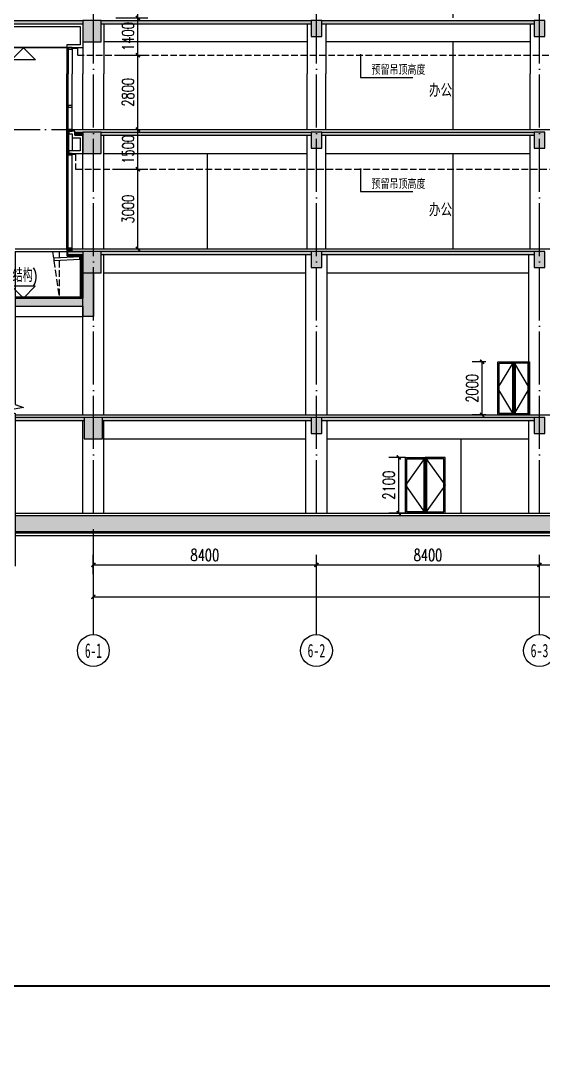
# Model space of a CAD drawing. Extents: x -781494 to 378714, y -27129 to 259749.
# Drawn here: x 35964 to 55652, y 61092 to 99845 of the extents above; entities that cross this region are included whole.
import ezdxf
from ezdxf.enums import TextEntityAlignment as Align

# ---------------------------------------------------------------- set-up
doc = ezdxf.new("R2010")
doc.units = 0
doc.header["$LTSCALE"] = 1000
doc.header["$MEASUREMENT"] = 0
doc.linetypes.add('104-6 轴网$0$DOTE', pattern=[2.42, 2, -0.2, 0.02, -0.2])
doc.linetypes.add('DASH', pattern=[0.35, 0.25, -0.1])
for name, color, linetype in [('01-标注_尺寸', 124, 'Continuous'), ('01-标注_标高', 200, 'Continuous'), ('01-标注_符号', 200, 'Continuous'), ('02-TEXT_标注', 130, 'Continuous'), ('05-填充_天正', 26, 'Continuous'), ('104-6 轴网$0$01-标注_轴线坐标', 132, 'Continuous'), ('104-6 轴网$0$02-TEXT_轴号', 7, 'Continuous'), ('104-6 轴网$0$A_AXIS-轴线', 36, '104-6 轴网$0$DOTE'), ('A-C_窗', 140, 'Continuous'), ('A-C_门', 150, 'Continuous'), ('A-D_龙骨', 152, 'Continuous'), ('A-O_散水', 134, 'Continuous'), ('A-O_防水层', 222, 'Continuous'), ('A-SUR_保温', 222, 'Continuous'), ('A-SUR_吊顶', 40, 'Continuous'), ('A-SUR_看线', 231, 'Continuous'), ('A-SUR_面层', 191, 'Continuous'), ('A-TECH_结构', 21, 'Continuous'), ('A-金属背板', 30, 'Continuous'), ('A_STR-砌块墙', 121, 'Continuous'), ('A_STR-砼墙', 51, 'Continuous'), ('A_STR-砼柱', 51, 'Continuous'), ('D_铝板', 181, 'Continuous'), ('PUB_HATCH', 8, 'Continuous')]:
    doc.layers.add(name, color=color, linetype=linetype)
doc.styles.add('104-6 轴网$0$_TCH_AXIS', font='STXIHEI.TTF', dxfattribs={"width": 0.75})
doc.styles.add('_TCH_DIM', font='SIMPLEX', dxfattribs={"bigfont": 'GBCBIG'})
doc.styles.add('_TCH_DIM_T3', font='SIMPLEX', dxfattribs={"width": 0.705882, "bigfont": 'GBCBIG'})
doc.dimstyles.new('_TCH_ARCH&&150', dxfattribs={"dimtxt": 446.25, "dimasz": 150, "dimexe": 375, "dimexo": 450, "dimgap": 150, "dimtad": 1, "dimdec": 0, "dimzin": 0, "dimdsep": 46, "dimtxsty": '_TCH_DIM_T3', "dimblk": 'ARCHTICK', "dimcen": 0.09, "dimclrt": 7, "dimazin": 2, "dimtfac": 1, "dimtdec": 0, "dimtix": 1, "dimtmove": 2, "dimatfit": 3, "dimfxl": 0, "dimtolj": 1, "dimtzin": 0, "dimarcsym": 0})

# ---------------------------------------------------------------- blocks, each defined once
blk = doc.blocks.new('kyuhtr')
at = {"const_width": 20}
blk.add_lwpolyline([(50, 0), (0, 0)], dxfattribs=at)
blk.add_lwpolyline([(50, -30), (200, -30), (200, 30), (50, 30)], close=True)
blk = doc.blocks.new('1523m')
at = {"layer": 'A-C_门'}
for points in [[(0, 2300), (1500, 2300), (1500, 0), (0, 0)], [(50, 2250), (700, 2250), (700, 50), (50, 50)], [(1450, 2250), (800, 2250), (800, 50), (1450, 50)]]:
    blk.add_lwpolyline(points, close=True, dxfattribs=at)
for points in [[(750, 0), (0, 1150), (750, 2300)], [(750, 2300), (750, 0)], [(750, 0), (1500, 1150), (750, 2300)]]:
    blk.add_lwpolyline(points, dxfattribs=at)
blk = doc.blocks.new('*U18')
at = {"layer": 'A-SUR_看线'}
for p, q in [((-11675, -1990, -1500), (-11675, 1310, -1500)), ((-5725, -1990, -1500), (-5725, 1310, -1500)), ((3525, 1310, -1500), (3525, -1990, -1500)), ((5625, 1310, -1500), (5625, -1990, -1500)), ((11675, -1990, -1500), (11675, 1310, -1500))]:
    blk.add_line(p, q, dxfattribs=at)
at = {"layer": 'A_STR-砌块墙'}
for p, q in [((-3825, 1990), (-3825, -2090)), ((-3625, 1990), (-3825, 1990)), ((-3625, 1990), (-3625, -2090)), ((-3625, -2090), (-3825, -2090))]:
    blk.add_line(p, q, dxfattribs=at)
at = {"layer": 'A-C_门'}
for p in [(-5425, -1990, -1500), (3825, -1990, -1500)]:
    blk.add_blockref('1523m', p, dxfattribs=at)
blk = doc.blocks.new('*U19')
at = {"layer": 'A-SUR_看线', "color": 0, "linetype": 'ByBlock', "lineweight": -2, "transparency": 16777216}
for p in [(0, 4200), (0, 0)]:
    blk.add_blockref('*U18', p, dxfattribs=at)
blk = doc.blocks.new('1220bing')
at = {"layer": 'A-C_门'}
for points in [[(0, 2000), (1200, 2000), (1200, 0), (0, 0)], [(50, 1950), (550, 1950), (550, 50), (50, 50)], [(1150, 1950), (650, 1950), (650, 50), (1150, 50)]]:
    blk.add_lwpolyline(points, close=True, dxfattribs=at)
for points in [[(600, 0), (0, 1000), (600, 2000)], [(600, 2000), (600, 0)], [(600, 0), (1200, 1000), (600, 2000)]]:
    blk.add_lwpolyline(points, dxfattribs=at)
blk = doc.blocks.new('1521yi')
at = {"layer": 'A-C_门'}
for points in [[(32950, -148753), (33700, -148753), (33700, -150853), (32950, -150853)], [(33000, -148803), (33650, -148803), (33650, -150803), (33000, -150803)], [(34450, -148753), (33700, -148753), (33700, -150853), (34450, -150853)], [(34400, -148803), (33750, -148803), (33750, -150803), (34400, -150803)]]:
    blk.add_lwpolyline(points, close=True, dxfattribs=at)
for points in [[(33700, -148753), (32950, -149803), (33700, -150853)], [(33700, -148753), (34450, -149803), (33700, -150853)]]:
    blk.add_lwpolyline(points, dxfattribs=at)
blk = doc.blocks.new('图框-A1')
for points, const_width in [([(0, 0), (841, 0), (841, 594), (0, 594)], 0.05), ([(766, 584), (25, 584), (25, 10), (766, 10)], 0.5)]:
    blk.add_lwpolyline(points, close=True, dxfattribs=dict(const_width=const_width))
blk = doc.blocks.new('_FZH')
blk.add_lwpolyline([(-0.5, -0.5), (0.5, -0.5), (0.5, 0.5), (-0.5, 0.5)], close=True)
at = {"layer": 'PUB_HATCH'}
blk.add_solid([(-0.5, -0.5), (0.5, -0.5), (-0.5, 0.5), (0.5, 0.5)], dxfattribs=at)
blk = doc.blocks.new('ghtsrhtrshy')
at = {"layer": '05-填充_天正'}
for points in [[(-400, -220), (-400, -100), (-3200, -100), (-3200, -220)], [(8200, -220), (8200, -100), (300, -100), (300, -220)], [(16600, -220), (16600, -100), (8600, -100), (8600, -220)]]:
    blk.add_hatch(color=256, dxfattribs=at).paths.add_polyline_path(points)
at = {"layer": '01-标注_标高'}
for p, q in [((-2627, -1130), (-3077, -1580)), ((-2627, -1130), (-2177, -1580)), ((-2177, -1580), (-4525, -1580))]:
    blk.add_line(p, q, dxfattribs=at)
at = {"layer": '01-标注_符号'}
for p, q in [((10061, -1400), (10061, -2240)), ((10061, -2240), (12028, -2240))]:
    blk.add_line(p, q, dxfattribs=at)
at = {"layer": '01-标注_符号', "const_width": 40}
blk.add_lwpolyline([(10061, -1380, 1), (10061, -1420, 1)], format="xyb", close=True, dxfattribs=at)
at = {"layer": 'A-C_窗'}
for points in [[(-1000, -1110), (-1000, -2100)], [(-950, -1110), (-950, -2100)], [(-800, -1110), (-800, -2100)]]:
    blk.add_lwpolyline(points, dxfattribs=at)
at = {"layer": 'A-SUR_保温'}
blk.add_lwpolyline([(-3500, -161), (-3500, -1000), (-3100, -1000), (-3100, -320), (-500, -320), (-500, -1010), (-1000, -1010), (-1000, -1110), (-400, -1110)], dxfattribs=at)
at = {"layer": 'A-SUR_吊顶', "linetype": 'DASH'}
blk.add_line((-600, -1400), (51000, -1400), dxfattribs=at)
blk.add_lwpolyline([(-800, -1140), (-600, -1140), (-600, -1400)], dxfattribs=at)
at = {"layer": 'A-TECH_结构'}
for p, q in [((8050, -900), (400, -900)), ((16450, -900), (8750, -900))]:
    blk.add_line(p, q, dxfattribs=at)
for points in [[(-400, -220), (-400, -2100)], [(400, -220), (400, -2100)], [(8050, -220), (8050, -2100)], [(8750, -220), (8750, -2100)], [(16450, -220), (16450, -2100)]]:
    blk.add_lwpolyline(points, dxfattribs=at)
at = {"layer": 'A_STR-砼墙'}
for p, q in [((-3200, -100), (-400, -100)), ((-3200, -220), (-400, -220)), ((300, -100), (8200, -100)), ((300, -220), (8200, -220)), ((8600, -100), (16600, -100)), ((8600, -220), (16600, -220))]:
    blk.add_line(p, q, dxfattribs=at)
at = {"layer": 'D_铝板'}
for points in [[(-1000, -1130), (-3700, -1130)], [(-1000, -1110), (-3680, -1110)]]:
    blk.add_lwpolyline(points, dxfattribs=at)
at = {"layer": 'A-D_龙骨'}
blk.add_blockref('kyuhtr', (-1000, -1140), dxfattribs=at)
at = {"layer": 'A_STR-砼柱'}
for p, xscale, yscale, zscale in [((-50, -500), 700, 800, 800), ((8400, -400), 400, 600, 600), ((16800, -400), 399.9999999995343, 600, 600)]:
    blk.add_blockref('_FZH', p, dxfattribs=dict(at, xscale=xscale, yscale=yscale, zscale=zscale))
at = {"layer": '02-TEXT_标注', "style": '_TCH_DIM'}
blk.add_text('预留吊顶高度', height=337.6, dxfattribs=at).set_placement((10478, -2135))
blk = doc.blocks.new('_ArchTick')
at = {"color": 0, "linetype": 'ByBlock', "const_width": 0.4}
blk.add_lwpolyline([(-0.5, -0.5), (0.5, 0.5)], dxfattribs=at)
blk = doc.blocks.new('*D445')
at = {"layer": '01-标注_尺寸', "color": 0, "lineweight": -2, "transparency": 16777216}
for p, q in [((-602, 700), (602, 700)), ((227, -2100), (227, 700)), ((-602, -2100), (602, -2100))]:
    blk.add_line(p, q, dxfattribs=at)
at = {"layer": 'Defpoints', "color": 0, "transparency": 16777216}
for p in [(-1052, 700), (227, 700), (-1052, -2100)]:
    blk.add_point(p, dxfattribs=at)
at = {"layer": '01-标注_尺寸', "color": 0, "lineweight": -2, "transparency": 16777216, "xscale": 150, "yscale": 150, "zscale": 150}
for p, rotation in [((227, 700), 90), ((227, -2100), 270)]:
    blk.add_blockref('_ArchTick', p, dxfattribs=dict(at, rotation=rotation))
at = {"layer": '01-标注_尺寸', "color": 7, "transparency": 16777216, "insert": (-146, -700), "char_height": 446.2, "attachment_point": 5, "rotation": 90, "style": '_TCH_DIM_T3'}
blk.add_mtext('\\A1;2800', dxfattribs=at)
blk = doc.blocks.new('*D446')
at = {"layer": '01-标注_尺寸', "color": 0, "lineweight": -2, "transparency": 16777216}
for p, q in [((-602, 2100), (602, 2100)), ((227, 700), (227, 2100)), ((-602, 700), (602, 700))]:
    blk.add_line(p, q, dxfattribs=at)
at = {"layer": 'Defpoints', "color": 0, "transparency": 16777216}
for p in [(-1052, 2100), (227, 2100), (-1052, 700)]:
    blk.add_point(p, dxfattribs=at)
at = {"layer": '01-标注_尺寸', "color": 0, "lineweight": -2, "transparency": 16777216, "xscale": 150, "yscale": 150, "zscale": 150}
for p, rotation in [((227, 2100), 90), ((227, 700), 270)]:
    blk.add_blockref('_ArchTick', p, dxfattribs=dict(at, rotation=rotation))
at = {"layer": '01-标注_尺寸', "color": 7, "transparency": 16777216, "insert": (-146, 1400), "char_height": 446.2, "attachment_point": 5, "rotation": 90, "style": '_TCH_DIM_T3'}
blk.add_mtext('\\A1;1400', dxfattribs=at)
blk = doc.blocks.new('*D201')
at = {"layer": '01-标注_尺寸', "color": 0, "lineweight": -2, "transparency": 16777216}
for p, q in [((38703, 78996), (38703, 79715)), ((47103, 78996), (47103, 79715)), ((38703, 79340), (47103, 79340))]:
    blk.add_line(p, q, dxfattribs=at)
at = {"layer": 'Defpoints', "color": 0, "transparency": 16777216}
for p in [(47103, 79340), (38703, 78546), (47103, 78546)]:
    blk.add_point(p, dxfattribs=at)
at = {"layer": '01-标注_尺寸', "color": 0, "lineweight": -2, "transparency": 16777216, "xscale": 150, "yscale": 150, "zscale": 150, "rotation": 180}
blk.add_blockref('_ArchTick', (38703, 79340), dxfattribs=at)
at = {"layer": '01-标注_尺寸', "color": 0, "lineweight": -2, "transparency": 16777216, "xscale": 150, "yscale": 150, "zscale": 150}
blk.add_blockref('_ArchTick', (47103, 79340), dxfattribs=at)
at = {"layer": '01-标注_尺寸', "color": 7, "transparency": 16777216, "insert": (42903, 79713), "char_height": 446.2, "attachment_point": 5, "style": '_TCH_DIM_T3'}
blk.add_mtext('\\A1;8400', dxfattribs=at)
blk = doc.blocks.new('*D202')
at = {"layer": '01-标注_尺寸', "color": 0, "lineweight": -2, "transparency": 16777216}
for p, q in [((47103, 78996), (47103, 79715)), ((55503, 78996), (55503, 79715)), ((47103, 79340), (55503, 79340))]:
    blk.add_line(p, q, dxfattribs=at)
at = {"layer": 'Defpoints', "color": 0, "transparency": 16777216}
for p in [(55503, 79340), (47103, 78546), (55503, 78546)]:
    blk.add_point(p, dxfattribs=at)
at = {"layer": '01-标注_尺寸', "color": 0, "lineweight": -2, "transparency": 16777216, "xscale": 150, "yscale": 150, "zscale": 150, "rotation": 180}
blk.add_blockref('_ArchTick', (47103, 79340), dxfattribs=at)
at = {"layer": '01-标注_尺寸', "color": 0, "lineweight": -2, "transparency": 16777216, "xscale": 150, "yscale": 150, "zscale": 150}
blk.add_blockref('_ArchTick', (55503, 79340), dxfattribs=at)
at = {"layer": '01-标注_尺寸', "color": 7, "transparency": 16777216, "insert": (51303, 79713), "char_height": 446.2, "attachment_point": 5, "style": '_TCH_DIM_T3'}
blk.add_mtext('\\A1;8400', dxfattribs=at)
blk = doc.blocks.new('*D203')
at = {"layer": '01-标注_尺寸', "color": 0, "lineweight": -2, "transparency": 16777216}
for p, q in [((55503, 78996), (55503, 79715)), ((63903, 78996), (63903, 79715)), ((55503, 79340), (63903, 79340))]:
    blk.add_line(p, q, dxfattribs=at)
at = {"layer": 'Defpoints', "color": 0, "transparency": 16777216}
for p in [(63903, 79340), (55503, 78546), (63903, 78546)]:
    blk.add_point(p, dxfattribs=at)
at = {"layer": '01-标注_尺寸', "color": 0, "lineweight": -2, "transparency": 16777216, "xscale": 150, "yscale": 150, "zscale": 150, "rotation": 180}
blk.add_blockref('_ArchTick', (55503, 79340), dxfattribs=at)
at = {"layer": '01-标注_尺寸', "color": 0, "lineweight": -2, "transparency": 16777216, "xscale": 150, "yscale": 150, "zscale": 150}
blk.add_blockref('_ArchTick', (63903, 79340), dxfattribs=at)
at = {"layer": '01-标注_尺寸', "color": 7, "transparency": 16777216, "insert": (59703, 79713), "char_height": 446.2, "attachment_point": 5, "style": '_TCH_DIM_T3'}
blk.add_mtext('\\A1;8400', dxfattribs=at)
blk = doc.blocks.new('*D213')
at = {"layer": '01-标注_尺寸', "color": 0, "lineweight": -2, "transparency": 16777216}
for p, q in [((38703, 80690), (38703, 77765)), ((89103, 80690), (89103, 77765)), ((38703, 78140), (89103, 78140))]:
    blk.add_line(p, q, dxfattribs=at)
at = {"layer": 'Defpoints', "color": 0, "transparency": 16777216}
for p in [(38703, 81140), (89103, 81140), (89103, 78140)]:
    blk.add_point(p, dxfattribs=at)
at = {"layer": '01-标注_尺寸', "color": 0, "lineweight": -2, "transparency": 16777216, "xscale": 150, "yscale": 150, "zscale": 150, "rotation": 180}
blk.add_blockref('_ArchTick', (38703, 78140), dxfattribs=at)
at = {"layer": '01-标注_尺寸', "color": 0, "lineweight": -2, "transparency": 16777216, "xscale": 150, "yscale": 150, "zscale": 150}
blk.add_blockref('_ArchTick', (89103, 78140), dxfattribs=at)
at = {"layer": '01-标注_尺寸', "color": 7, "transparency": 16777216, "insert": (63903, 78513), "char_height": 446.2, "attachment_point": 5, "style": '_TCH_DIM_T3'}
blk.add_mtext('\\A1;50400', dxfattribs=at)
blk = doc.blocks.new('*D224')
at = {"layer": '01-标注_尺寸', "color": 0, "lineweight": -2, "transparency": 16777216}
for p, q in [((53483, 86993), (52964, 86993)), ((53339, 84993), (53339, 86993)), ((53483, 84993), (52964, 84993))]:
    blk.add_line(p, q, dxfattribs=at)
at = {"layer": 'Defpoints', "color": 0, "transparency": 16777216}
for p in [(53339, 86993), (53933, 86993), (53933, 84993)]:
    blk.add_point(p, dxfattribs=at)
at = {"layer": '01-标注_尺寸', "color": 0, "lineweight": -2, "transparency": 16777216, "xscale": 150, "yscale": 150, "zscale": 150}
for p, rotation in [((53339, 86993), 90), ((53339, 84993), 270)]:
    blk.add_blockref('_ArchTick', p, dxfattribs=dict(at, rotation=rotation))
at = {"layer": '01-标注_尺寸', "color": 7, "transparency": 16777216, "insert": (52966, 85993), "char_height": 446.2, "attachment_point": 5, "rotation": 90, "style": '_TCH_DIM_T3'}
blk.add_mtext('\\A1;2000', dxfattribs=at)
blk = doc.blocks.new('*D231')
at = {"layer": '01-标注_尺寸', "color": 0, "lineweight": -2, "transparency": 16777216}
for p, q in [((50454, 83393), (49829, 83393)), ((50204, 81293), (50204, 83393)), ((50454, 81293), (49829, 81293))]:
    blk.add_line(p, q, dxfattribs=at)
at = {"layer": 'Defpoints', "color": 0, "transparency": 16777216}
for p in [(50204, 83393), (50904, 83393), (50904, 81293)]:
    blk.add_point(p, dxfattribs=at)
at = {"layer": '01-标注_尺寸', "color": 0, "lineweight": -2, "transparency": 16777216, "xscale": 150, "yscale": 150, "zscale": 150}
for p, rotation in [((50204, 83393), 90), ((50204, 81293), 270)]:
    blk.add_blockref('_ArchTick', p, dxfattribs=dict(at, rotation=rotation))
at = {"layer": '01-标注_尺寸', "color": 7, "transparency": 16777216, "insert": (49831, 82343), "char_height": 446.2, "attachment_point": 5, "rotation": 90, "style": '_TCH_DIM_T3'}
blk.add_mtext('\\A1;2100', dxfattribs=at)
blk = doc.blocks.new('*D273')
at = {"layer": '01-标注_尺寸', "color": 0, "lineweight": -2, "transparency": 16777216}
for p, q in [((39553, 94243), (40758, 94243)), ((40383, 91243), (40383, 94243)), ((39553, 91243), (40758, 91243))]:
    blk.add_line(p, q, dxfattribs=at)
at = {"layer": 'Defpoints', "color": 0, "transparency": 16777216}
for p in [(39103, 94243), (40383, 94243), (39103, 91243)]:
    blk.add_point(p, dxfattribs=at)
at = {"layer": '01-标注_尺寸', "color": 0, "lineweight": -2, "transparency": 16777216, "xscale": 150, "yscale": 150, "zscale": 150}
for p, rotation in [((40383, 94243), 90), ((40383, 91243), 270)]:
    blk.add_blockref('_ArchTick', p, dxfattribs=dict(at, rotation=rotation))
at = {"layer": '01-标注_尺寸', "color": 7, "transparency": 16777216, "insert": (40010, 92743), "char_height": 446.2, "attachment_point": 5, "rotation": 90, "style": '_TCH_DIM_T3'}
blk.add_mtext('\\A1;3000', dxfattribs=at)
blk = doc.blocks.new('*D274')
at = {"layer": '01-标注_尺寸', "color": 0, "lineweight": -2, "transparency": 16777216}
for p, q in [((39553, 95743), (40758, 95743)), ((40383, 94243), (40383, 95743)), ((39553, 94243), (40758, 94243))]:
    blk.add_line(p, q, dxfattribs=at)
at = {"layer": 'Defpoints', "color": 0, "transparency": 16777216}
for p in [(39103, 95743), (40383, 95743), (39103, 94243)]:
    blk.add_point(p, dxfattribs=at)
at = {"layer": '01-标注_尺寸', "color": 0, "lineweight": -2, "transparency": 16777216, "xscale": 150, "yscale": 150, "zscale": 150}
for p, rotation in [((40383, 95743), 90), ((40383, 94243), 270)]:
    blk.add_blockref('_ArchTick', p, dxfattribs=dict(at, rotation=rotation))
at = {"layer": '01-标注_尺寸', "color": 7, "transparency": 16777216, "insert": (40010, 94993), "char_height": 446.2, "attachment_point": 5, "rotation": 90, "style": '_TCH_DIM_T3'}
blk.add_mtext('\\A1;1500', dxfattribs=at)
blk = doc.blocks.new('*U92')
at = {"layer": '01-标注_尺寸'}
for p1, p2, picture, middle in [((-1052.2, 700), (-1052.2, 2100), '*D446', (-145.9, 1400)), ((-1052.2, -2100), (-1052.2, 700), '*D445', (-145.9, -700))]:
    dim = blk.add_aligned_dim(p1=p1, p2=p2, distance=-1279.4, dimstyle='_TCH_ARCH&&150', dxfattribs=at)
    dim.commit()
    dim.dimension.update_dxf_attribs({"geometry": picture, "text_midpoint": middle})
blk = doc.blocks.new('*U93')
at = {"color": 0, "linetype": 'ByBlock', "lineweight": -2, "transparency": 16777216}
for p in [(0, 29400), (0, 25200), (0, 21000), (0, 16800), (0, 12600), (0, 8400), (0, 4200), (0, 0)]:
    blk.add_blockref('*U92', p, dxfattribs=at)

msp = doc.modelspace()

# ---------------------------------------------------------------- hatches: boundary and pattern name
at = {"layer": '05-填充_天正'}
for points in [[(38303.4, 95522.7), (38303.4, 95642.7), (38003.4, 95642.7), (38003.4, 95522.7)], [(46903.4, 95522.7), (46903.4, 95642.7), (39003.4, 95642.7), (39003.4, 95522.7)], [(55303.4, 95522.7), (55303.4, 95642.7), (47303.4, 95642.7), (47303.4, 95522.7)], [(38303.4, 91022.7), (38303.4, 91142.7), (37743.4, 91142.7), (37743.4, 91022.7)], [(39003.4, 91142.7), (39003.4, 91022.7), (46903.4, 91022.7), (46903.4, 91142.7)], [(47303.4, 91142.7), (47303.4, 91022.7), (55303.4, 91022.7), (55303.4, 91142.7)], [(38703.4, 90342.7), (38303.4, 90342.7), (38303.4, 89392.7), (38436.8, 89292.7), (38703.4, 89392.7)], [(35759.3, 89392.7), (35759.3, 89092.7), (38303.4, 89092.7), (38436.8, 89292.7), (38303.4, 89392.7)], [(38436.8, 89292.7), (38303.4, 89092.7), (38303.4, 88692.7), (38703.4, 88692.7), (38703.4, 89392.7)], [(38353.4, 84772.7), (38353.4, 84892.7), (35759.3, 84892.7), (35759.3, 84772.7)], [(39053.4, 84892.7), (39053.4, 84772.7), (46903.4, 84772.7), (46903.4, 84892.7)], [(47303.4, 84892.7), (47303.4, 84772.7), (55303.4, 84772.7), (55303.4, 84892.7)], [(92289.6, 81192.7), (35759.3, 81192.7), (35759.3, 80592.7), (92289.6, 80592.7)]]:
    msp.add_hatch(color=256, dxfattribs=at).paths.add_polyline_path(points)

# ---------------------------------------------------------------- linework, layer by layer
at = {"layer": '01-标注_标高'}
for p, q in [((36518.1, 89842.7), (33475.3, 89842.7)), ((36068.1, 89392.7), (35618.1, 89842.7)), ((36068.1, 89392.7), (36518.1, 89842.7))]:
    msp.add_line(p, q, dxfattribs=at)
at = {"layer": '01-标注_符号'}
for p, q in [((48764.5, 94242.7), (48764.5, 93402.7)), ((48764.5, 93402.7), (50731, 93402.7))]:
    msp.add_line(p, q, dxfattribs=at)
at = {"layer": '01-标注_符号', "const_width": 40}
msp.add_lwpolyline([(48764.5, 94262.7, 1), (48764.5, 94222.7, 1)], format="xyb", close=True, dxfattribs=at)
at = {"layer": '01-标注_符号'}
msp.add_lwpolyline([(35759.3, 91142.7), (35759.3, 85387.4), (36074.3, 85272.8), (35444.3, 85161.7), (35759.3, 85049.9), (35759.3, 79294.6)], dxfattribs=at)
at = {"layer": '05-填充_天正'}
msp.add_lwpolyline([(38193.4, 90941.7), (38213.4, 90942.7), (38213.4, 90932.7), (38193.4, 90931.7)], close=True, dxfattribs=at)
at = {"layer": '104-6 轴网$0$01-标注_轴线坐标'}
for p, q in [((38703.4, 76715.3), (38703.4, 79076.3)), ((47103.4, 76715.3), (47103.4, 79076.3)), ((55503.4, 76715.3), (55503.4, 79076.3))]:
    msp.add_line(p, q, dxfattribs=at)
for centre in [(38703.4, 76115.3), (47103.4, 76115.3), (55503.4, 76115.3)]:
    msp.add_circle(centre, 600, dxfattribs=at)
at = {"layer": '104-6 轴网$0$A_AXIS-轴线'}
for points in [[(38703.4, 81292.7), (38703.4, 136219.8)], [(47103.4, 81292.7), (47103.4, 136219.8)], [(55503.4, 81292.7), (55503.4, 136219.8)], [(34703.4, 95742.7), (93049.4, 95742.7)], [(35759.3, 91242.7), (92289.6, 91242.7)], [(35759.3, 84992.7), (92289.6, 84992.7)], [(35759.3, 81292.7), (93049.4, 81292.7)]]:
    msp.add_lwpolyline(points, dxfattribs=at)
at = {"layer": 'A-C_窗'}
msp.add_line((37903.4, 95422.7), (37903.4, 94942.7), dxfattribs=at)
for points in [[(37703.4, 91242.7), (37703.4, 97842.7)], [(37753.4, 91272.7), (37753.4, 97842.7)], [(37903.4, 95742.7), (37903.4, 97842.7)], [(37903.4, 91272.7), (37903.4, 94842.7)]]:
    msp.add_lwpolyline(points, dxfattribs=at)
at = {"layer": 'A-O_散水'}
for points in [[(38213.4, 90862.7), (38213.4, 90942.7), (37213.4, 90892.7), (37213.4, 90812.7), (38213.4, 90862.7)], [(38193.4, 90861.7), (38193.4, 90941.7)]]:
    msp.add_lwpolyline(points, dxfattribs=at)
at = {"layer": 'A-O_防水层'}
for p, q in [((35759.3, 80572.7), (92289.6, 80572.7)), ((35759.3, 80552.7), (92289.6, 80552.7)), ((35759.3, 80452.7), (92289.6, 80452.7))]:
    msp.add_line(p, q, dxfattribs=at)
at = {"layer": 'A-SUR_保温'}
for points in [[(37903.4, 95582.7), (37903.4, 95422.7), (38203.4, 95422.7), (38203.4, 94942.7), (37783.4, 94942.7), (37783.4, 94842.7), (38303.4, 94842.7), (38303.4, 95522.7), (38003.4, 95522.7), (38003.4, 95682.7), (37903.4, 95682.7), (37903.4, 95682.7), (37783.4, 95682.7), (37783.4, 95582.7), (37903.4, 95582.7)], [(37913.4, 91172.7), (37703.4, 91172.7), (37703.4, 90982.7), (38263.4, 90982.7), (38263.4, 89432.7), (35759.3, 89432.7)], [(37913.4, 91152.7), (37723.4, 91152.7), (37723.4, 91002.7), (38283.4, 91002.7), (38283.4, 89412.7), (35759.3, 89412.7)], [(38213.4, 90982.7), (38213.4, 90982.7), (38213.4, 89432.7)]]:
    msp.add_lwpolyline(points, dxfattribs=at)
at = {"layer": 'A-SUR_保温', "linetype": 'DASH'}
for points in [[(37164, 91142.7), (37413.4, 89432.7)], [(37413.4, 91142.7), (37413.4, 89432.7)]]:
    msp.add_lwpolyline(points, dxfattribs=at)
at = {"layer": 'A-SUR_吊顶', "linetype": 'DASH'}
msp.add_lwpolyline([(37903.4, 94812.7), (38028.4, 94812.7), (38028.4, 94242.7), (78103.4, 94242.7)], dxfattribs=at)
at = {"layer": 'A-SUR_看线'}
for p, q in [((52253.4, 95742.7), (52253.4, 99042.7)), ((43003.4, 91242.7), (43003.4, 94842.7)), ((52253.4, 91242.7), (52253.4, 94842.7)), ((52553.4, 81292.7), (52553.4, 84092.7))]:
    msp.add_line(p, q, dxfattribs=at)
at = {"layer": 'A-SUR_面层'}
for p, q in [((37703.4, 91242.7), (65503.4, 91242.7)), ((37703.4, 91242.7), (65503.4, 91242.7)), ((35759.3, 84992.7), (92289.6, 84992.7)), ((35759.3, 81292.7), (92289.6, 81292.7))]:
    msp.add_line(p, q, dxfattribs=at)
msp.add_lwpolyline([(37903.4, 95742.7), (65503.4, 95742.7)], dxfattribs=at)
at = {"layer": 'A-TECH_结构'}
for p, q in [((39103.4, 94842.7), (46753.4, 94842.7)), ((47453.4, 94842.7), (55153.4, 94842.7)), ((38303.4, 90342.7), (38703.4, 90342.7)), ((39103.4, 90342.7), (46703.4, 90342.7)), ((47503.4, 90342.7), (55103.4, 90342.7)), ((35759.3, 88692.7), (38303.4, 88692.7)), ((39103.4, 84092.7), (46703.4, 84092.7)), ((47503.4, 84092.7), (55103.4, 84092.7))]:
    msp.add_line(p, q, dxfattribs=at)
for points in [[(38303.4, 95742.7), (38303.4, 97842.7)], [(39103.4, 95742.7), (39103.4, 97842.7)], [(46753.4, 95742.7), (46753.4, 97842.7)], [(47453.4, 95742.7), (47453.4, 97842.7)], [(55153.4, 95742.7), (55153.4, 97842.7)], [(39103.4, 91242.7), (39103.4, 95522.7)], [(46753.4, 91242.7), (46753.4, 95522.7)], [(47453.4, 91242.7), (47453.4, 95522.7)], [(55153.4, 91242.7), (55153.4, 95522.7)], [(38303.4, 91242.7), (38303.4, 94842.7)], [(38303.4, 84992.7), (38303.4, 91022.7)], [(39103.4, 84992.7), (39103.4, 91022.7)], [(46703.4, 84992.7), (46703.4, 91022.7)], [(47503.4, 84992.7), (47503.4, 91022.7)], [(55103.4, 84992.7), (55103.4, 91022.7)], [(38303.4, 81292.7), (38303.4, 84772.7)], [(39103.4, 81292.7), (39103.4, 84772.7)], [(46703.4, 81292.7), (46703.4, 84772.7)], [(47503.4, 81292.7), (47503.4, 84772.7)], [(55103.4, 81292.7), (55103.4, 84772.7)]]:
    msp.add_lwpolyline(points, dxfattribs=at)
at = {"layer": 'A-金属背板'}
msp.add_line((37783.4, 94842.7), (37783.4, 95682.7), dxfattribs=at)
at = {"layer": 'A_STR-砌块墙'}
msp.add_line((35759.3, 91142.7), (38303.4, 91142.7), dxfattribs=at)
at = {"layer": 'A_STR-砼墙'}
for p, q in [((38003.4, 95642.7), (38303.4, 95642.7)), ((38003.4, 95642.7), (38003.4, 95522.7)), ((38003.4, 95522.7), (38303.4, 95522.7)), ((39003.4, 95642.7), (46903.4, 95642.7)), ((39003.4, 95522.7), (46903.4, 95522.7)), ((47303.4, 95642.7), (55303.4, 95642.7)), ((47303.4, 95522.7), (55303.4, 95522.7)), ((38303.4, 91142.7), (37743.4, 91142.7)), ((37743.4, 91022.7), (37743.4, 91142.7)), ((46903.4, 91142.7), (39003.4, 91142.7)), ((55303.4, 91142.7), (47303.4, 91142.7)), ((38303.4, 91022.7), (37743.4, 91022.7)), ((46903.4, 91022.7), (39003.4, 91022.7)), ((55303.4, 91022.7), (47303.4, 91022.7)), ((38303.4, 90342.7), (38303.4, 89392.7)), ((38703.4, 90342.7), (38703.4, 89392.7)), ((35759.3, 89392.7), (38303.4, 89392.7)), ((38703.4, 89392.7), (38703.4, 88692.7)), ((35759.3, 89092.7), (38303.4, 89092.7)), ((38303.4, 89092.7), (38303.4, 88692.7)), ((38703.4, 88692.7), (38303.4, 88692.7)), ((38353.4, 84892.7), (35759.3, 84892.7)), ((46903.4, 84892.7), (39053.4, 84892.7)), ((55303.4, 84892.7), (47303.4, 84892.7)), ((38353.4, 84772.7), (35759.3, 84772.7)), ((46903.4, 84772.7), (39053.4, 84772.7)), ((55303.4, 84772.7), (47303.4, 84772.7)), ((92289.6, 81192.7), (35759.3, 81192.7)), ((92289.6, 80592.7), (35759.3, 80592.7))]:
    msp.add_line(p, q, dxfattribs=at)
at = {"layer": 'D_铝板'}
msp.add_lwpolyline([(37703.4, 91242.7), (37703.4, 91162.7), (37903.4, 91182.7), (37903.4, 91202.8), (37723.4, 91184.8), (37723.4, 91242.7)], close=True, dxfattribs=at)

# ---------------------------------------------------------------- block references
at = {"xscale": 150, "yscale": 150, "zscale": 150}
for p in [(260.2, 61975), (260.2, -27125)]:
    msp.add_blockref('图框-A1', p, dxfattribs=at)
msp.add_blockref('*U93', (40155.6, 97842.7))
at = {"color": 2}
msp.add_blockref('ghtsrhtrshy', (38703.4, 99942.7), dxfattribs=at)
at = {"layer": 'A-C_窗'}
msp.add_blockref('1521yi', (17503.4, 232145.4), dxfattribs=at)
at = {"layer": 'A-C_门'}
msp.add_blockref('1220bing', (53933.4, 84992.7), dxfattribs=at)
at = {"layer": 'A-D_龙骨'}
for p in [(37703.4, 96612.7), (37703.4, 95712.7), (37703.4, 94812.7), (37703.4, 91242.7)]:
    msp.add_blockref('kyuhtr', p, dxfattribs=at)
at = {"layer": 'A-SUR_看线'}
msp.add_blockref('*U19', (63928.4, 101932.7, 1500), dxfattribs=at)
at = {"layer": 'A_STR-砼柱'}
for p, xscale, yscale, zscale in [((38653.4, 95242.7), 700, 800, 800), ((47103.4, 95342.7), 400, 600, 600), ((38653.4, 90742.7), 700, 800, 800), ((47103.4, 90842.7), 400, 600, 600), ((38703.4, 84492.7), 700, 800, 800), ((47103.4, 84592.7), 400, 600, 600), ((55503.4, 84592.7), 400, 600, 600)]:
    msp.add_blockref('_FZH', p, dxfattribs=dict(at, xscale=xscale, yscale=yscale, zscale=zscale))
at = {"layer": 'A_STR-砼柱', "xscale": 400.0000000004657, "rotation": 359.9999999999333}
for p, yscale, zscale in [((55503.4, 95342.7), 600.0000000004657, 600.0000000004657), ((55503.4, 90842.7), 600, 600)]:
    msp.add_blockref('_FZH', p, dxfattribs=dict(at, yscale=yscale, zscale=zscale))

# ---------------------------------------------------------------- texts
at = {"layer": '02-TEXT_标注'}
for s, height, style, width, p in [('办公', 428.14, '104-6 轴网$0$_TCH_AXIS', 0.75, (51340.8, 97018.2)), ('办公', 428.14, '104-6 轴网$0$_TCH_AXIS', 0.75, (51340.8, 92518.2)), (')', 446.2, '_TCH_DIM', 0.705882, (36401, 90000.2))]:
    msp.add_text(s, height=height, dxfattribs=dict(at, style=style, width=width)).set_placement(p)
at = {"layer": '02-TEXT_标注', "style": '_TCH_DIM'}
for s, height, p in [('预留吊顶高度', 337.59, (49181.4, 93507.7)), ('结构', 506.38, (35663.8, 90000.2))]:
    msp.add_text(s, height=height, dxfattribs=at).set_placement(p)
at = {"layer": '104-6 轴网$0$02-TEXT_轴号', "style": '104-6 轴网$0$_TCH_AXIS'}
for s, height, width, p, p2 in [('6-1', 554.22, 0.787757, (38387.8, 75838.2), (39019, 75838.2)), ('6-2', 504.83, 0.919852, (46767.7, 75862.9), (47439.1, 75862.9)), ('6-3', 505.31, 0.918476, (55167.9, 75862.7), (55838.9, 75862.7))]:
    msp.add_text(s, height=height, dxfattribs=dict(at, width=width)).set_placement(p, p2, align=Align.FIT)

# ---------------------------------------------------------------- dimensions: what is measured, and where the dimension line sits
at = {"layer": '01-标注_尺寸'}
for p1, p2, distance, picture, middle in [((39103.4, 94242.7), (39103.4, 95742.7), -1279.4, '*D274', (40009.7, 94992.7)), ((39103.4, 91242.7), (39103.4, 94242.7), -1279.4, '*D273', (40009.7, 92742.7)), ((53933.4, 84992.7), (53933.4, 86992.7), 594.5, '*D224', (52965.8, 85992.7)), ((50904.2, 81292.7), (50904.2, 83392.7), 700, '*D231', (49831.1, 82342.7)), ((38703.4, 81139.9), (89103.4, 81139.9), -3000, '*D213', (63903.4, 78513)), ((38703.4, 78546.3), (47103.4, 78546.3), 793.6, '*D201', (42903.4, 79713)), ((47103.4, 78546.3), (55503.4, 78546.3), 793.6, '*D202', (51303.4, 79713)), ((55503.4, 78546.3), (63903.4, 78546.3), 793.6, '*D203', (59703.4, 79713))]:
    dim = msp.add_aligned_dim(p1=p1, p2=p2, distance=distance, dimstyle='_TCH_ARCH&&150', dxfattribs=at)
    dim.commit()
    dim.dimension.update_dxf_attribs({"geometry": picture, "text_midpoint": middle})

doc.saveas('drawing.dxf')
